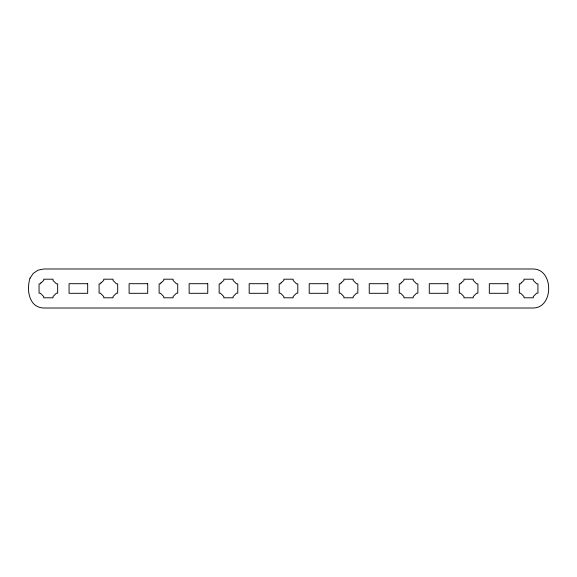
<?xml version="1.0" encoding="UTF-8"?>
<svg xmlns="http://www.w3.org/2000/svg" width="577" height="577" viewBox="0 0 577 577"><rect width="100%" height="100%" fill="white"/><g stroke="black" fill="none" stroke-linecap="round" stroke-linejoin="round"><path stroke-width="0.87" d="M30.033 278.157C26.318 289.604 28.756 307.671 43.859 308.01L533.141 308.01C553.87 307.952 553.87 269.048 533.141 268.99L43.859 268.99L38.017 270.166L33.25 273.383L30.033 278.157M40.981 282.831L40.303 283.848L39.056 283.848L39.056 293.152L40.303 293.152L43.708 296.556L43.708 297.804L53.012 297.804L53.012 296.556L56.423 293.152L57.664 293.152L57.664 283.848L56.423 283.848L53.012 280.444L53.012 279.196L43.708 279.196L43.708 280.444L40.981 282.831M101.011 282.831L100.333 283.848L99.093 283.848L99.093 293.152L100.333 293.152L103.745 296.556L103.745 297.804L113.049 297.804L113.049 296.556L116.453 293.152L117.701 293.152L117.701 283.848L116.453 283.848L113.049 280.444L113.049 279.196L103.745 279.196L103.745 280.444L101.011 282.831M161.048 282.831L160.37 283.848L159.122 283.848L159.122 293.152L160.37 293.152L163.781 296.556L163.781 297.804L173.086 297.804L173.086 296.556L176.49 293.152L177.738 293.152L177.738 283.848L176.49 283.848L173.086 280.444L173.086 279.196L163.781 279.196L163.781 280.444L161.048 282.831M221.085 282.831L220.407 283.848L219.159 283.848L219.159 293.152L220.407 293.152L223.811 296.556L223.811 297.804L233.115 297.804L233.115 296.556L236.527 293.152L237.767 293.152L237.767 283.848L236.527 283.848L233.115 280.444L233.115 279.196L223.811 279.196L223.811 280.444L221.085 282.831M281.122 282.831L280.444 283.848L279.196 283.848L279.196 293.152L280.444 293.152L283.848 296.556L283.848 297.804L293.152 297.804L293.152 296.556L296.556 293.152L297.804 293.152L297.804 283.848L296.556 283.848L293.152 280.444L293.152 279.196L283.848 279.196L283.848 280.444L281.122 282.831M341.151 282.831L340.473 283.848L339.233 283.848L339.233 293.152L340.473 293.152L343.885 296.556L343.885 297.804L353.189 297.804L353.189 296.556L356.593 293.152L357.841 293.152L357.841 283.848L356.593 283.848L353.189 280.444L353.189 279.196L343.885 279.196L343.885 280.444L341.151 282.831M401.188 282.831L400.51 283.848L399.262 283.848L399.262 293.152L400.51 293.152L403.914 296.556L403.914 297.804L413.219 297.804L413.219 296.556L416.63 293.152L417.878 293.152L417.878 283.848L416.63 283.848L413.219 280.444L413.219 279.196L403.914 279.196L403.914 280.444L401.188 282.831M461.225 282.831L460.547 283.848L459.299 283.848L459.299 293.152L460.547 293.152L463.951 296.556L463.951 297.804L473.255 297.804L473.255 296.556L476.667 293.152L477.907 293.152L477.907 283.848L476.667 283.848L473.255 280.444L473.255 279.196L463.951 279.196L463.951 280.444L461.225 282.831M521.255 282.831L520.577 283.848L519.336 283.848L519.336 293.152L520.577 293.152L523.988 296.556L523.988 297.804L533.292 297.804L533.292 296.556L536.697 293.152L537.944 293.152L537.944 283.848L536.697 283.848L533.292 280.444L533.292 279.196L523.988 279.196L523.988 280.444L521.255 282.831M87.682 283.696L69.074 283.696L69.074 293.304L87.682 293.304L87.682 283.696M147.719 283.696L129.111 283.696L129.111 293.304L147.719 293.304L147.719 283.696M207.756 283.696L189.141 283.696L189.141 293.304L207.756 293.304L207.756 283.696M267.786 283.696L249.177 283.696L249.177 293.304L267.786 293.304L267.786 283.696M327.823 283.696L309.214 283.696L309.214 293.304L327.823 293.304L327.823 283.696M387.859 283.696L369.244 283.696L369.244 293.304L387.859 293.304L387.859 283.696M447.889 283.696L429.281 283.696L429.281 293.304L447.889 293.304L447.889 283.696M507.926 283.696L489.318 283.696L489.318 293.304L507.926 293.304L507.926 283.696"/></g></svg>
